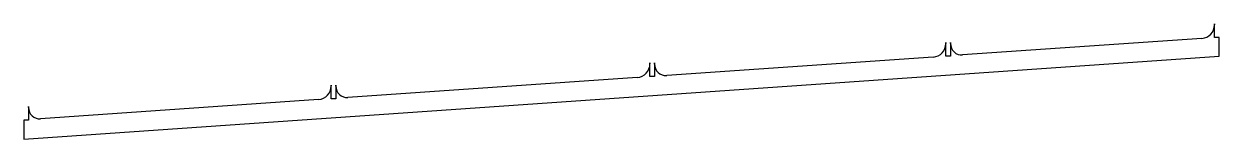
# Model space of a CAD drawing. Header units: millimetres. Extents: x 4 to 529, y 6 to 56.
import ezdxf

# ---------------------------------------------------------------- set-up
doc = ezdxf.new("R2010")
doc.units = ezdxf.units.MM
doc.layers.add('细线层', color=4, linetype='Continuous', lineweight=25)

msp = doc.modelspace()

# ---------------------------------------------------------------- linework, layer by layer
at = {"layer": '细线层'}
for p, q in [((526.59, 56.19), (526.59, 55.79)), ((408.59, 48.01), (408.59, 47.61)), ((410.59, 47.51), (410.59, 48.01)), ((521.01, 49.8), (415.94, 42.52)), ((528.59, 41.93), (528.59, 50.19)), ((3.59, 5.54), (528.59, 41.93)), ((278.59, 39), (278.59, 38.6)), ((280.59, 38.5), (280.59, 39)), ((403.01, 41.62), (285.94, 33.51)), ((273.01, 32.61), (145.94, 23.81)), ((138.59, 29.3), (138.59, 28.89)), ((140.59, 28.79), (140.59, 29.3)), ((133.01, 22.91), (10.94, 14.45)), ((5.59, 19.44), (5.59, 19.94)), ((3.59, 13.94), (3.59, 5.54))]:
    msp.add_line(p, q, dxfattribs=at)
for points in [[(528.59, 50.19), (526.59, 50.19), (526.59, 56.19)], [(410.59, 48.01), (410.59, 42.01), (408.59, 42.01), (408.59, 48.01)], [(280.59, 39), (280.59, 33), (278.59, 33), (278.59, 39)], [(140.59, 29.3), (140.59, 23.3), (138.59, 23.3), (138.59, 29.3)], [(5.59, 19.94), (5.59, 13.94), (3.59, 13.94)]]:
    msp.add_lwpolyline(points, dxfattribs=at)
for centre, radius, start, end in [((520.59, 55.79), 6, 273.9646, 0), ((402.59, 47.61), 6, 273.9646, 0), ((415.59, 47.51), 5, 180, 273.9646), ((272.59, 38.6), 6, 273.9646, 0), ((285.59, 38.5), 5, 180, 273.9646), ((132.59, 28.89), 6, 273.9646, 0), ((145.59, 28.79), 5, 180, 273.9646), ((10.59, 19.44), 5, 180, 273.9646)]:
    msp.add_arc(centre, radius, start, end, dxfattribs=at)

doc.saveas('drawing.dxf')
